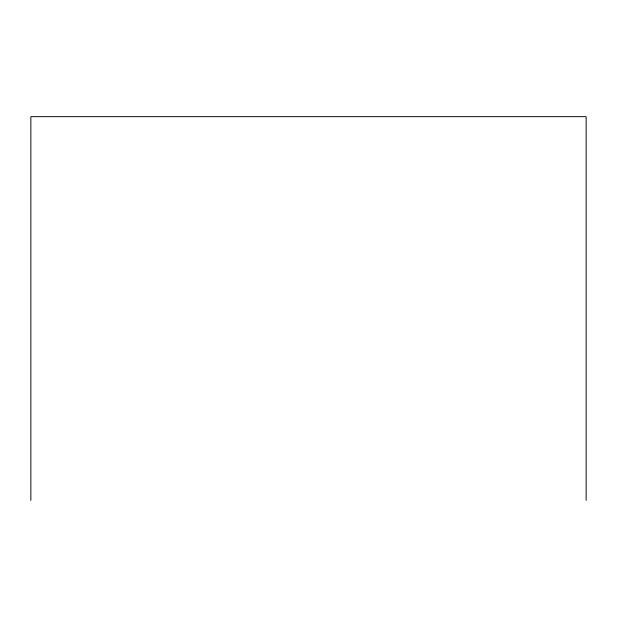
<?xml version="1.0" encoding="UTF-8"?>
<svg xmlns="http://www.w3.org/2000/svg" width="617" height="617" viewBox="0 0 617 617"><rect width="100%" height="100%" fill="white"/><g stroke="black" fill="none" stroke-linecap="round" stroke-linejoin="round"><path stroke-width="0.93" d="M586.15 500.341L586.15 116.659L30.85 116.659L30.85 500.341"/></g></svg>
